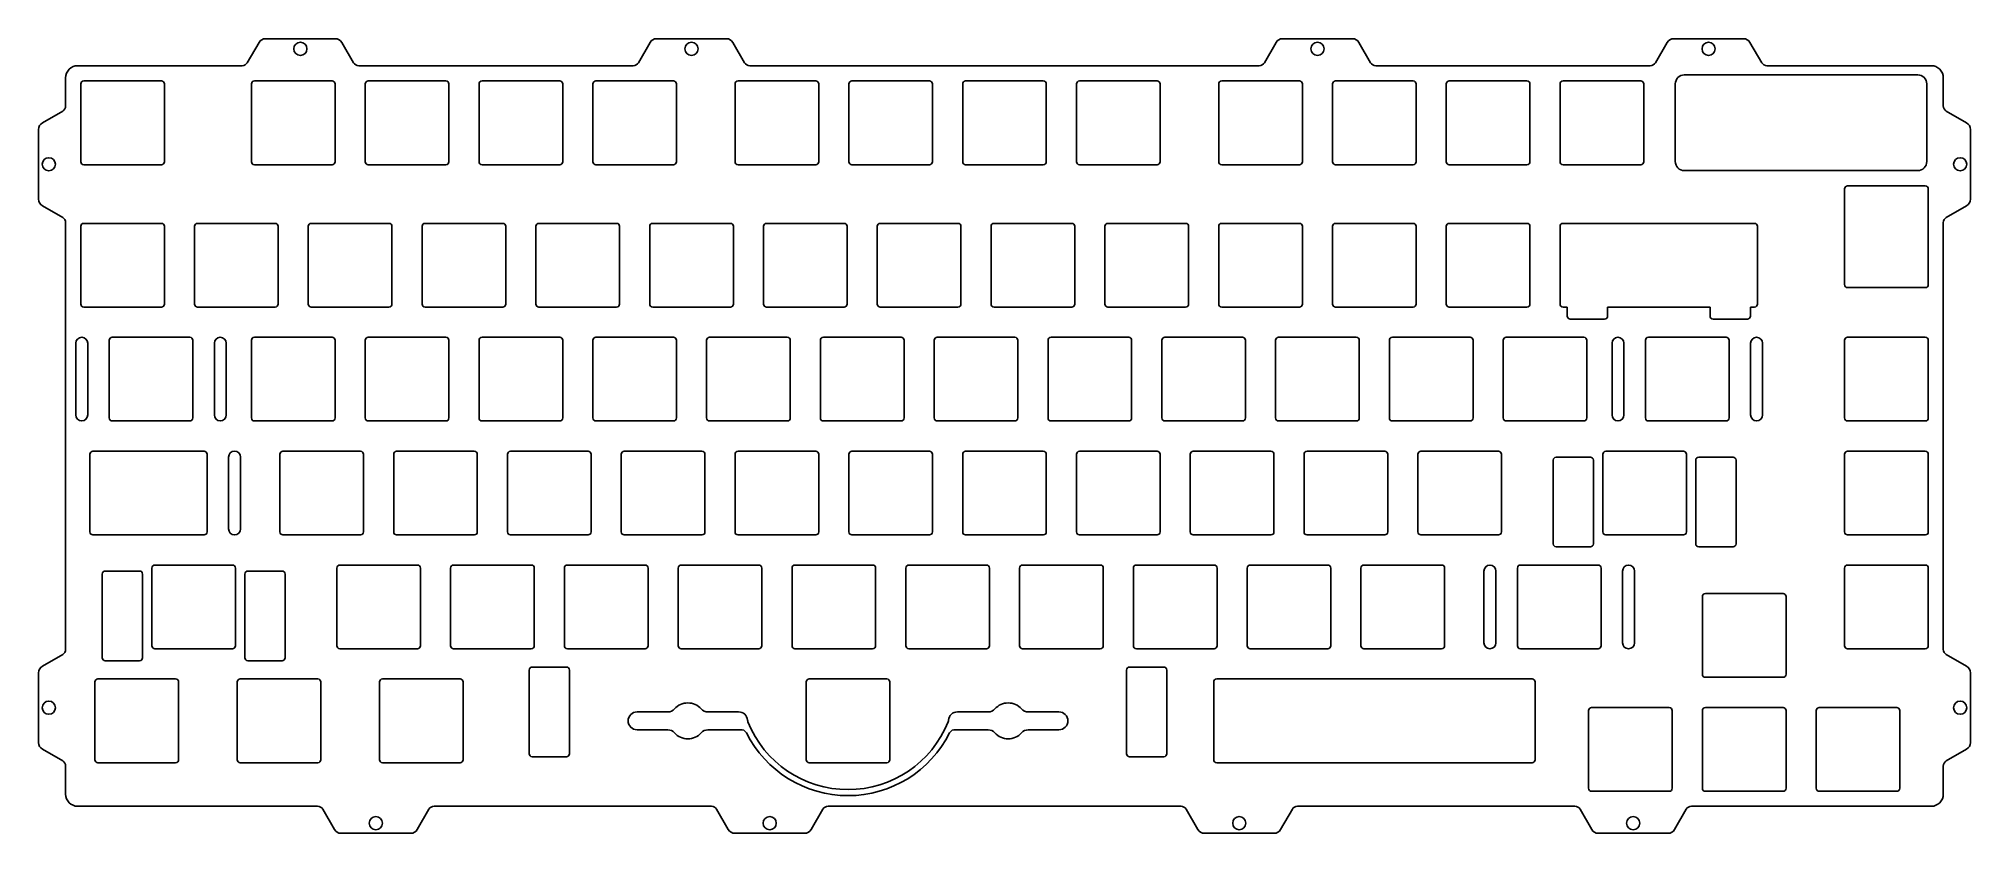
# Model space of a CAD drawing. Header units: millimetres. Extents: x -165 to 159, y -127 to 6.
import ezdxf

# ---------------------------------------------------------------- set-up
doc = ezdxf.new("R2010")
doc.units = ezdxf.units.MM
doc.header["$MEASUREMENT"] = 0

msp = doc.modelspace()

# ---------------------------------------------------------------- linework, layer by layer
for p, q in [((90.17, -25.48), (90.17, -38.48)), ((90.67, -24.98), (122.72, -24.98)), ((123.22, -25.48), (123.22, -38.48)), ((90.67, -38.98), (91.38, -38.98)), ((91.38, -40.48), (91.38, -38.98)), ((91.88, -40.98), (97.63, -40.98)), ((98.12, -38.98), (115.28, -38.98)), ((98.12, -40.48), (98.12, -38.98)), ((115.28, -40.48), (115.28, -38.98)), ((115.78, -40.98), (121.53, -40.98)), ((122.03, -40.48), (122.03, -38.98)), ((122.03, -38.98), (122.72, -38.98)), ((89.01, -64.58), (89.01, -78.58)), ((95.26, -64.08), (89.51, -64.08)), ((95.76, -78.58), (95.76, -64.58)), ((112.88, -78.58), (112.88, -64.58)), ((113.38, -64.08), (119.13, -64.08)), ((119.63, -64.58), (119.63, -78.58)), ((89.51, -79.08), (95.26, -79.08)), ((113.38, -79.08), (119.13, -79.08)), ((-153.88, -83.63), (-153.88, -97.63)), ((-147.13, -83.63), (-147.13, -97.63)), ((-130.01, -97.63), (-130.01, -83.63)), ((-129.51, -83.13), (-123.76, -83.13)), ((-123.26, -83.63), (-123.26, -97.63)), ((-153.38, -98.13), (-147.63, -98.13)), ((-129.51, -98.13), (-123.76, -98.13)), ((32.19, -114.68), (32.19, -101.68)), ((32.69, -101.18), (85.47, -101.18)), ((85.97, -114.68), (85.97, -101.68)), ((32.69, -115.18), (85.47, -115.18))]:
    msp.add_line(p, q)
at = {"linetype": 'Continuous'}
for p, q in [((-82.41, -99.68), (-82.41, -113.68)), ((-81.91, -99.18), (-76.16, -99.18)), ((-75.66, -99.68), (-75.66, -113.68)), ((17.59, -99.68), (17.59, -113.68)), ((18.09, -99.18), (23.84, -99.18)), ((24.34, -99.68), (24.34, -113.68)), ((-81.91, -114.18), (-76.16, -114.18)), ((18.09, -114.18), (23.84, -114.18))]:
    msp.add_line(p, q, dxfattribs=at)
for points in [[(-158, -122.46, -0.414214), (-160, -120.46), (-160, -115.74, 0.267949), (-160.5, -114.87), (-163.9, -112.91, -0.267949), (-164.52, -111.83), (-164.52, -100.14, -0.267949), (-163.9, -99.05), (-160.5, -97.09, 0.267949), (-160, -96.23), (-160, -24.86, 0.267949), (-160.5, -24), (-163.9, -22.03, -0.267949), (-164.52, -20.95), (-164.52, -9.26, -0.267949), (-163.9, -8.18), (-160.5, -6.21, 0.267949), (-160, -5.35), (-160, -0.62, -0.414214), (-158, 1.38), (-130.46, 1.38, 0.267949), (-129.6, 1.88), (-127.63, 5.28, -0.267949), (-126.55, 5.9), (-114.86, 5.9, -0.267949), (-113.78, 5.28), (-111.81, 1.88, 0.267949), (-110.95, 1.38), (-64.99, 1.38, 0.267949), (-64.13, 1.88), (-62.17, 5.28, -0.267949), (-61.08, 5.9), (-49.39, 5.9, -0.267949), (-48.31, 5.28), (-46.35, 1.88, 0.267949), (-45.48, 1.38), (39.81, 1.38, 0.267949), (40.67, 1.88), (42.63, 5.28, -0.267949), (43.72, 5.9), (55.41, 5.9, -0.267949), (56.49, 5.28), (58.45, 1.88, 0.267949), (59.32, 1.38), (105.27, 1.38, 0.267949), (106.14, 1.88), (108.1, 5.28, -0.267949), (109.18, 5.9), (120.88, 5.9, -0.267949), (121.96, 5.28), (123.92, 1.88, 0.267949), (124.79, 1.38), (152.32, 1.38, -0.414214), (154.32, -0.62), (154.32, -5.35, 0.267949), (154.82, -6.21), (158.22, -8.18, -0.267949), (158.85, -9.26), (158.85, -20.95, -0.267949), (158.22, -22.03), (154.82, -24, 0.267949), (154.32, -24.86), (154.32, -96.23, 0.267949), (154.82, -97.09), (158.22, -99.05, -0.267949), (158.85, -100.14), (158.85, -111.83, -0.267949), (158.22, -112.91), (154.82, -114.87, 0.267949), (154.32, -115.74), (154.32, -120.46, -0.414214), (152.32, -122.46), (112.16, -122.46, 0.267949), (111.29, -122.96), (109.33, -126.36, -0.267949), (108.25, -126.99), (96.55, -126.99, -0.267949), (95.47, -126.36), (93.51, -122.96, 0.267949), (92.64, -122.46), (46.22, -122.46, 0.267949), (45.35, -122.96), (43.39, -126.36, -0.267949), (42.31, -126.99), (30.62, -126.99, -0.267949), (29.53, -126.36), (27.57, -122.96, 0.267949), (26.71, -122.46), (-32.38, -122.46, 0.267949), (-33.25, -122.96), (-35.21, -126.36, -0.267949), (-36.29, -126.99), (-47.98, -126.99, -0.267949), (-49.07, -126.36), (-51.03, -122.96, 0.267949), (-51.89, -122.46), (-98.32, -122.46, 0.267949), (-99.18, -122.96), (-101.15, -126.36, -0.267949), (-102.23, -126.99), (-113.92, -126.99, -0.267949), (-115, -126.36), (-116.97, -122.96, 0.267949), (-117.83, -122.46)], [(-157.47, -1.67, -0.414214), (-156.97, -1.17), (-143.97, -1.17, -0.414214), (-143.47, -1.67), (-143.47, -14.67, -0.414214), (-143.97, -15.17), (-156.97, -15.17, -0.414214), (-157.47, -14.67)], [(-128.9, -1.67, -0.414214), (-128.4, -1.17), (-115.4, -1.17, -0.414214), (-114.9, -1.67), (-114.9, -14.67, -0.414214), (-115.4, -15.17), (-128.4, -15.17, -0.414214), (-128.9, -14.67)], [(-96.35, -1.17, -0.414214), (-95.85, -1.67), (-95.85, -14.67, -0.414214), (-96.35, -15.17), (-109.35, -15.17, -0.414214), (-109.85, -14.67), (-109.85, -1.67, -0.414214), (-109.35, -1.17)], [(-90.8, -1.67, -0.414214), (-90.3, -1.17), (-77.3, -1.17, -0.414214), (-76.8, -1.67), (-76.8, -14.67, -0.414214), (-77.3, -15.17), (-90.3, -15.17, -0.414214), (-90.8, -14.67)], [(-71.75, -1.67, -0.414214), (-71.25, -1.17), (-58.25, -1.17, -0.414214), (-57.75, -1.67), (-57.75, -14.67, -0.414214), (-58.25, -15.17), (-71.25, -15.17, -0.414214), (-71.75, -14.67)], [(-47.94, -1.67, -0.414214), (-47.44, -1.17), (-34.44, -1.17, -0.414214), (-33.94, -1.67), (-33.94, -14.67, -0.414214), (-34.44, -15.17), (-47.44, -15.17, -0.414214), (-47.94, -14.67)], [(-15.39, -1.17, -0.414214), (-14.89, -1.67), (-14.89, -14.67, -0.414214), (-15.39, -15.17), (-28.39, -15.17, -0.414214), (-28.89, -14.67), (-28.89, -1.67, -0.414214), (-28.39, -1.17)], [(-9.84, -1.67, -0.414214), (-9.34, -1.17), (3.66, -1.17, -0.414214), (4.16, -1.67), (4.16, -14.67, -0.414214), (3.66, -15.17), (-9.34, -15.17, -0.414214), (-9.84, -14.67)], [(9.21, -1.67, -0.414214), (9.71, -1.17), (22.71, -1.17, -0.414214), (23.21, -1.67), (23.21, -14.67, -0.414214), (22.71, -15.17), (9.71, -15.17, -0.414214), (9.21, -14.67)], [(33.03, -1.67, -0.414214), (33.53, -1.17), (46.53, -1.17, -0.414214), (47.03, -1.67), (47.03, -14.67, -0.414214), (46.53, -15.17), (33.53, -15.17, -0.414214), (33.03, -14.67)], [(65.58, -1.17, -0.414214), (66.08, -1.67), (66.08, -14.67, -0.414214), (65.58, -15.17), (52.58, -15.17, -0.414214), (52.08, -14.67), (52.08, -1.67, -0.414214), (52.58, -1.17)], [(71.12, -1.67, -0.414214), (71.62, -1.17), (84.62, -1.17, -0.414214), (85.12, -1.67), (85.12, -14.67, -0.414214), (84.62, -15.17), (71.62, -15.17, -0.414214), (71.12, -14.67)], [(90.17, -1.67, -0.414214), (90.67, -1.17), (103.67, -1.17, -0.414214), (104.17, -1.67), (104.17, -14.67, -0.414214), (103.67, -15.17), (90.67, -15.17, -0.414214), (90.17, -14.67)], [(109.46, -1.65), (109.46, -14.65, 0.414214), (110.96, -16.15), (150.06, -16.15, 0.414214), (151.56, -14.65), (151.56, -1.65, 0.414214), (150.06, -0.15), (110.96, -0.15, 0.414214)], [(151.8, -35.22), (151.8, -19.22, 0.414214), (151.3, -18.72), (138.3, -18.72, 0.414214), (137.8, -19.22), (137.8, -35.22, 0.414214), (138.3, -35.72), (151.3, -35.72, 0.414214)], [(-157.47, -25.48), (-157.47, -38.48, 0.414214), (-156.97, -38.98), (-143.97, -38.98, 0.414214), (-143.47, -38.48), (-143.47, -25.48, 0.414214), (-143.97, -24.98), (-156.97, -24.98, 0.414214)], [(-138.43, -25.48), (-138.43, -38.48, 0.414214), (-137.93, -38.98), (-124.92, -38.98, 0.414214), (-124.42, -38.48), (-124.42, -25.48, 0.414214), (-124.92, -24.98), (-137.93, -24.98, 0.414214)], [(-119.38, -25.48), (-119.38, -38.48, 0.414214), (-118.88, -38.98), (-105.88, -38.98, 0.414214), (-105.38, -38.48), (-105.38, -25.48, 0.414214), (-105.88, -24.98), (-118.88, -24.98, 0.414214)], [(-100.33, -25.48), (-100.33, -38.48, 0.414214), (-99.83, -38.98), (-86.83, -38.98, 0.414214), (-86.33, -38.48), (-86.33, -25.48, 0.414214), (-86.83, -24.98), (-99.83, -24.98, 0.414214)], [(-81.28, -25.48), (-81.28, -38.48, 0.414214), (-80.78, -38.98), (-67.78, -38.98, 0.414214), (-67.28, -38.48), (-67.28, -25.48, 0.414214), (-67.78, -24.98), (-80.78, -24.98, 0.414214)], [(-62.22, -25.48), (-62.22, -38.48, 0.414214), (-61.72, -38.98), (-48.72, -38.98, 0.414214), (-48.22, -38.48), (-48.22, -25.48, 0.414214), (-48.72, -24.98), (-61.72, -24.98, 0.414214)], [(-43.18, -25.48), (-43.18, -38.48, 0.414214), (-42.68, -38.98), (-29.68, -38.98, 0.414214), (-29.18, -38.48), (-29.18, -25.48, 0.414214), (-29.68, -24.98), (-42.68, -24.98, 0.414214)], [(-24.13, -25.48), (-24.13, -38.48, 0.414214), (-23.63, -38.98), (-10.63, -38.98, 0.414214), (-10.13, -38.48), (-10.13, -25.48, 0.414214), (-10.63, -24.98), (-23.63, -24.98, 0.414214)], [(-5.08, -25.48), (-5.08, -38.48, 0.414214), (-4.58, -38.98), (8.42, -38.98, 0.414214), (8.92, -38.48), (8.92, -25.48, 0.414214), (8.42, -24.98), (-4.58, -24.98, 0.414214)], [(13.98, -25.48), (13.98, -38.48, 0.414214), (14.48, -38.98), (27.48, -38.98, 0.414214), (27.98, -38.48), (27.98, -25.48, 0.414214), (27.48, -24.98), (14.48, -24.98, 0.414214)], [(33.03, -25.48), (33.03, -38.48, 0.414214), (33.53, -38.98), (46.53, -38.98, 0.414214), (47.03, -38.48), (47.03, -25.48, 0.414214), (46.53, -24.98), (33.53, -24.98, 0.414214)], [(52.08, -25.48), (52.08, -38.48, 0.414214), (52.58, -38.98), (65.58, -38.98, 0.414214), (66.08, -38.48), (66.08, -25.48, 0.414214), (65.58, -24.98), (52.58, -24.98, 0.414214)], [(71.12, -25.48), (71.12, -38.48, 0.414214), (71.62, -38.98), (84.62, -38.98, 0.414214), (85.12, -38.48), (85.12, -25.48, 0.414214), (84.62, -24.98), (71.62, -24.98, 0.414214)], [(-158.31, -45.03, -1), (-156.31, -45.03), (-156.31, -57.03, -1), (-158.31, -57.03)], [(-152.71, -44.53, -0.414214), (-152.21, -44.03), (-139.21, -44.03, -0.414214), (-138.71, -44.53), (-138.71, -57.53, -0.414214), (-139.21, -58.03), (-152.21, -58.03, -0.414214), (-152.71, -57.53)], [(-135.11, -45.03, -1), (-133.11, -45.03), (-133.11, -57.03, -1), (-135.11, -57.03)], [(-128.9, -44.53, -0.414214), (-128.4, -44.03), (-115.4, -44.03, -0.414214), (-114.9, -44.53), (-114.9, -57.53, -0.414214), (-115.4, -58.03), (-128.4, -58.03, -0.414214), (-128.9, -57.53)], [(-109.85, -44.53, -0.414214), (-109.35, -44.03), (-96.35, -44.03, -0.414214), (-95.85, -44.53), (-95.85, -57.53, -0.414214), (-96.35, -58.03), (-109.35, -58.03, -0.414214), (-109.85, -57.53)], [(-90.8, -44.53, -0.414214), (-90.3, -44.03), (-77.3, -44.03, -0.414214), (-76.8, -44.53), (-76.8, -57.53, -0.414214), (-77.3, -58.03), (-90.3, -58.03, -0.414214), (-90.8, -57.53)], [(-71.75, -44.53, -0.414214), (-71.25, -44.03), (-58.25, -44.03, -0.414214), (-57.75, -44.53), (-57.75, -57.53, -0.414214), (-58.25, -58.03), (-71.25, -58.03, -0.414214), (-71.75, -57.53)], [(-52.7, -44.53, -0.414214), (-52.2, -44.03), (-39.2, -44.03, -0.414214), (-38.7, -44.53), (-38.7, -57.53, -0.414214), (-39.2, -58.03), (-52.2, -58.03, -0.414214), (-52.7, -57.53)], [(-33.65, -44.53, -0.414214), (-33.15, -44.03), (-20.15, -44.03, -0.414214), (-19.65, -44.53), (-19.65, -57.53, -0.414214), (-20.15, -58.03), (-33.15, -58.03, -0.414214), (-33.65, -57.53)], [(-14.6, -44.53, -0.414214), (-14.1, -44.03), (-1.1, -44.03, -0.414214), (-0.6, -44.53), (-0.6, -57.53, -0.414214), (-1.1, -58.03), (-14.1, -58.03, -0.414214), (-14.6, -57.53)], [(4.45, -44.53, -0.414214), (4.95, -44.03), (17.95, -44.03, -0.414214), (18.45, -44.53), (18.45, -57.53, -0.414214), (17.95, -58.03), (4.95, -58.03, -0.414214), (4.45, -57.53)], [(23.5, -44.53, -0.414214), (24, -44.03), (37, -44.03, -0.414214), (37.5, -44.53), (37.5, -57.53, -0.414214), (37, -58.03), (24, -58.03, -0.414214), (23.5, -57.53)], [(42.55, -44.53, -0.414214), (43.05, -44.03), (56.05, -44.03, -0.414214), (56.55, -44.53), (56.55, -57.53, -0.414214), (56.05, -58.03), (43.05, -58.03, -0.414214), (42.55, -57.53)], [(61.6, -44.53, -0.414214), (62.1, -44.03), (75.1, -44.03, -0.414214), (75.6, -44.53), (75.6, -57.53, -0.414214), (75.1, -58.03), (62.1, -58.03, -0.414214), (61.6, -57.53)], [(80.65, -44.53, -0.414214), (81.15, -44.03), (94.15, -44.03, -0.414214), (94.65, -44.53), (94.65, -57.53, -0.414214), (94.15, -58.03), (81.15, -58.03, -0.414214), (80.65, -57.53)], [(98.86, -45.03, -1), (100.86, -45.03), (100.86, -57.03, -1), (98.86, -57.03)], [(104.46, -44.53, -0.414214), (104.96, -44.03), (117.96, -44.03, -0.414214), (118.46, -44.53), (118.46, -57.53, -0.414214), (117.96, -58.03), (104.96, -58.03, -0.414214), (104.46, -57.53)], [(122.06, -45.03, -1), (124.06, -45.03), (124.06, -57.03, -1), (122.06, -57.03)], [(137.8, -44.53, -0.414214), (138.3, -44.03), (151.3, -44.03, -0.414214), (151.8, -44.53), (151.8, -57.53, -0.414214), (151.3, -58.03), (138.3, -58.03, -0.414214), (137.8, -57.53)], [(-155.93, -63.58), (-155.93, -76.58, 0.414214), (-155.43, -77.08), (-136.83, -77.08, 0.414214), (-136.33, -76.58), (-136.33, -63.58, 0.414214), (-136.83, -63.08), (-155.43, -63.08, 0.414214)], [(-132.73, -64.08, -1), (-130.73, -64.08), (-130.73, -76.08, -1), (-132.73, -76.08)], [(-124.14, -63.58, -0.414214), (-123.64, -63.08), (-110.64, -63.08, -0.414214), (-110.14, -63.58), (-110.14, -76.58, -0.414214), (-110.64, -77.08), (-123.64, -77.08, -0.414214), (-124.14, -76.58)], [(-105.09, -63.58, -0.414214), (-104.59, -63.08), (-91.59, -63.08, -0.414214), (-91.09, -63.58), (-91.09, -76.58, -0.414214), (-91.59, -77.08), (-104.59, -77.08, -0.414214), (-105.09, -76.58)], [(-86.04, -63.58, -0.414214), (-85.54, -63.08), (-72.54, -63.08, -0.414214), (-72.04, -63.58), (-72.04, -76.58, -0.414214), (-72.54, -77.08), (-85.54, -77.08, -0.414214), (-86.04, -76.58)], [(-66.99, -63.58, -0.414214), (-66.49, -63.08), (-53.49, -63.08, -0.414214), (-52.99, -63.58), (-52.99, -76.58, -0.414214), (-53.49, -77.08), (-66.49, -77.08, -0.414214), (-66.99, -76.58)], [(-47.94, -63.58, -0.414214), (-47.44, -63.08), (-34.44, -63.08, -0.414214), (-33.94, -63.58), (-33.94, -76.58, -0.414214), (-34.44, -77.08), (-47.44, -77.08, -0.414214), (-47.94, -76.58)], [(-28.89, -63.58, -0.414214), (-28.39, -63.08), (-15.39, -63.08, -0.414214), (-14.89, -63.58), (-14.89, -76.58, -0.414214), (-15.39, -77.08), (-28.39, -77.08, -0.414214), (-28.89, -76.58)], [(-9.84, -63.58, -0.414214), (-9.34, -63.08), (3.66, -63.08, -0.414214), (4.16, -63.58), (4.16, -76.58, -0.414214), (3.66, -77.08), (-9.34, -77.08, -0.414214), (-9.84, -76.58)], [(9.21, -63.58, -0.414214), (9.71, -63.08), (22.71, -63.08, -0.414214), (23.21, -63.58), (23.21, -76.58, -0.414214), (22.71, -77.08), (9.71, -77.08, -0.414214), (9.21, -76.58)], [(28.26, -63.58, -0.414214), (28.76, -63.08), (41.76, -63.08, -0.414214), (42.26, -63.58), (42.26, -76.58, -0.414214), (41.76, -77.08), (28.76, -77.08, -0.414214), (28.26, -76.58)], [(47.31, -63.58, -0.414214), (47.81, -63.08), (60.81, -63.08, -0.414214), (61.31, -63.58), (61.31, -76.58, -0.414214), (60.81, -77.08), (47.81, -77.08, -0.414214), (47.31, -76.58)], [(66.36, -63.58, -0.414214), (66.86, -63.08), (79.86, -63.08, -0.414214), (80.36, -63.58), (80.36, -76.58, -0.414214), (79.86, -77.08), (66.86, -77.08, -0.414214), (66.36, -76.58)], [(97.32, -63.58, -0.414214), (97.82, -63.08), (110.82, -63.08, -0.414214), (111.32, -63.58), (111.32, -76.58, -0.414214), (110.82, -77.08), (97.82, -77.08, -0.414214), (97.32, -76.58)], [(137.8, -63.58, -0.414214), (138.3, -63.08), (151.3, -63.08, -0.414214), (151.8, -63.58), (151.8, -76.58, -0.414214), (151.3, -77.08), (138.3, -77.08, -0.414214), (137.8, -76.58)], [(-145.57, -82.63, -0.414214), (-145.07, -82.13), (-132.07, -82.13, -0.414214), (-131.57, -82.63), (-131.57, -95.63, -0.414214), (-132.07, -96.13), (-145.07, -96.13, -0.414214), (-145.57, -95.63)], [(-114.61, -82.63, -0.414214), (-114.11, -82.13), (-101.11, -82.13, -0.414214), (-100.61, -82.63), (-100.61, -95.63, -0.414214), (-101.11, -96.13), (-114.11, -96.13, -0.414214), (-114.61, -95.63)], [(-95.56, -82.63, -0.414214), (-95.06, -82.13), (-82.06, -82.13, -0.414214), (-81.56, -82.63), (-81.56, -95.63, -0.414214), (-82.06, -96.13), (-95.06, -96.13, -0.414214), (-95.56, -95.63)], [(-76.51, -82.63, -0.414214), (-76.01, -82.13), (-63.01, -82.13, -0.414214), (-62.51, -82.63), (-62.51, -95.63, -0.414214), (-63.01, -96.13), (-76.01, -96.13, -0.414214), (-76.51, -95.63)], [(-57.46, -82.63, -0.414214), (-56.96, -82.13), (-43.96, -82.13, -0.414214), (-43.46, -82.63), (-43.46, -95.63, -0.414214), (-43.96, -96.13), (-56.96, -96.13, -0.414214), (-57.46, -95.63)], [(-38.41, -82.63, -0.414214), (-37.91, -82.13), (-24.91, -82.13, -0.414214), (-24.41, -82.63), (-24.41, -95.63, -0.414214), (-24.91, -96.13), (-37.91, -96.13, -0.414214), (-38.41, -95.63)], [(-19.36, -82.63, -0.414214), (-18.86, -82.13), (-5.86, -82.13, -0.414214), (-5.36, -82.63), (-5.36, -95.63, -0.414214), (-5.86, -96.13), (-18.86, -96.13, -0.414214), (-19.36, -95.63)], [(-0.31, -82.63, -0.414214), (0.19, -82.13), (13.19, -82.13, -0.414214), (13.69, -82.63), (13.69, -95.63, -0.414214), (13.19, -96.13), (0.19, -96.13, -0.414214), (-0.31, -95.63)], [(18.74, -82.63, -0.414214), (19.24, -82.13), (32.24, -82.13, -0.414214), (32.74, -82.63), (32.74, -95.63, -0.414214), (32.24, -96.13), (19.24, -96.13, -0.414214), (18.74, -95.63)], [(37.79, -82.63, -0.414214), (38.29, -82.13), (51.29, -82.13, -0.414214), (51.79, -82.63), (51.79, -95.63, -0.414214), (51.29, -96.13), (38.29, -96.13, -0.414214), (37.79, -95.63)], [(56.84, -82.63, -0.414214), (57.34, -82.13), (70.34, -82.13, -0.414214), (70.84, -82.63), (70.84, -95.63, -0.414214), (70.34, -96.13), (57.34, -96.13, -0.414214), (56.84, -95.63)], [(77.43, -83.13, -1), (79.43, -83.13), (79.43, -95.13, -1), (77.43, -95.13)], [(83.03, -82.63, -0.414214), (83.53, -82.13), (96.53, -82.13, -0.414214), (97.03, -82.63), (97.03, -95.63, -0.414214), (96.53, -96.13), (83.53, -96.13, -0.414214), (83.03, -95.63)], [(100.63, -83.13, -1), (102.63, -83.13), (102.63, -95.13, -1), (100.63, -95.13)], [(137.8, -82.63, -0.414214), (138.3, -82.13), (151.3, -82.13, -0.414214), (151.8, -82.63), (151.8, -95.63, -0.414214), (151.3, -96.13), (138.3, -96.13, -0.414214), (137.8, -95.63)], [(113.99, -87.4, -0.414214), (114.49, -86.9), (127.49, -86.9, -0.414214), (127.99, -87.4), (127.99, -100.4, -0.414214), (127.49, -100.9), (114.49, -100.9, -0.414214), (113.99, -100.4)], [(-155.09, -101.68, -0.414214), (-154.59, -101.18), (-141.59, -101.18, -0.414214), (-141.09, -101.68), (-141.09, -114.68, -0.414214), (-141.59, -115.18), (-154.59, -115.18, -0.414214), (-155.09, -114.68)], [(-131.28, -101.68, -0.414214), (-130.78, -101.18), (-117.78, -101.18, -0.414214), (-117.28, -101.68), (-117.28, -114.68, -0.414214), (-117.78, -115.18), (-130.78, -115.18, -0.414214), (-131.28, -114.68)], [(-107.47, -101.68, -0.414214), (-106.97, -101.18), (-93.97, -101.18, -0.414214), (-93.47, -101.68), (-93.47, -114.68, -0.414214), (-93.97, -115.18), (-106.97, -115.18, -0.414214), (-107.47, -114.68)], [(-36.03, -101.68, -0.414214), (-35.53, -101.18), (-22.53, -101.18, -0.414214), (-22.03, -101.68), (-22.03, -114.68, -0.414214), (-22.53, -115.18), (-35.53, -115.18, -0.414214), (-36.03, -114.68)], [(-12.02, -110.2, -0.328519), (-10.97, -109.66, 0.041257), (-10.72, -109.68), (-5.57, -109.68, -0.213422), (-4.45, -110.18, 0.447214), (0.02, -110.18, -0.213422), (1.14, -109.68), (6.28, -109.68, 1), (6.28, -106.68), (1.14, -106.68, -0.213422), (0.02, -106.18, 0.447214), (-4.45, -106.18, -0.213422), (-5.57, -106.68), (-10.72, -106.68, 0.38943), (-12.21, -108.06, -0.073893), (-12.28, -108.34, -0.67712), (-45.78, -108.34, -0.073893), (-45.85, -108.06, 0.38943), (-47.34, -106.68), (-52.49, -106.68, -0.213422), (-53.61, -106.18, 0.447214), (-58.08, -106.18, -0.213422), (-59.2, -106.68), (-64.34, -106.68, 1), (-64.34, -109.68), (-59.2, -109.68, -0.213422), (-58.08, -110.18, 0.447214), (-53.61, -110.18, -0.213422), (-52.49, -109.68), (-47.34, -109.68, 0.041257), (-47.1, -109.66, -0.328519), (-46.04, -110.2, 0.61635)], [(94.94, -106.45, -0.414214), (95.44, -105.95), (108.44, -105.95, -0.414214), (108.94, -106.45), (108.94, -119.45, -0.414214), (108.44, -119.95), (95.44, -119.95, -0.414214), (94.94, -119.45)], [(113.99, -106.45, -0.414214), (114.49, -105.95), (127.49, -105.95, -0.414214), (127.99, -106.45), (127.99, -119.45, -0.414214), (127.49, -119.95), (114.49, -119.95, -0.414214), (113.99, -119.45)], [(133.04, -106.45, -0.414214), (133.54, -105.95), (146.54, -105.95, -0.414214), (147.04, -106.45), (147.04, -119.45, -0.414214), (146.54, -119.95), (133.54, -119.95, -0.414214), (133.04, -119.45)]]:
    msp.add_lwpolyline(points, format="xyb", close=True)
for points in [[(-155.93, -63.58), (-155.93, -76.08)], [(-153.38, -83.13), (-147.63, -83.13)]]:
    msp.add_lwpolyline(points)
for centre in [(-120.71, 4.2), (-55.24, 4.2), (49.56, 4.2), (115.03, 4.2), (-162.82, -15.1), (157.15, -15.1), (-162.82, -105.98), (157.15, -105.98), (-108.08, -125.29), (-42.14, -125.29), (36.46, -125.29), (102.4, -125.29)]:
    msp.add_circle(centre, 1.1)
for centre, start, end in [((90.67, -25.48), 90, 180), ((122.72, -25.48), 0, 90), ((90.67, -38.48), 180, 270), ((122.72, -38.48), 270, 0), ((91.88, -40.48), 180, 270), ((97.63, -40.48), 270, 0), ((115.78, -40.48), 180, 270), ((121.53, -40.48), 270, 0), ((89.51, -64.58), 90, 180), ((95.26, -64.58), 0, 90), ((113.38, -64.58), 90, 180), ((119.13, -64.58), 0, 90), ((89.51, -78.58), 180, 270), ((95.26, -78.58), 270, 360), ((113.38, -78.58), 180, 270), ((119.13, -78.58), 270, 0), ((-153.38, -83.63), 90, 180), ((-147.63, -83.63), 0, 90), ((-129.51, -83.63), 90, 180), ((-123.76, -83.63), 0, 90), ((-153.38, -97.63), 180, 270), ((-147.63, -97.63), 270, 0), ((-129.51, -97.63), 180, 270), ((-123.76, -97.63), 270, 0), ((32.69, -101.68), 90, 180), ((85.47, -101.68), 0, 90), ((32.69, -114.68), 180, 270), ((85.47, -114.68), 270, 0)]:
    msp.add_arc(centre, 0.5, start, end)
for centre, start, end in [((-81.91, -99.68), 90, 180), ((-76.16, -99.68), 0, 90), ((18.09, -99.68), 90, 180), ((23.84, -99.68), 0, 90), ((-81.91, -113.68), 180, 270), ((-76.16, -113.68), 270, 0), ((18.09, -113.68), 180, 270), ((23.84, -113.68), 270, 0)]:
    msp.add_arc(centre, 0.5, start, end, dxfattribs=at)

doc.saveas('drawing.dxf')
